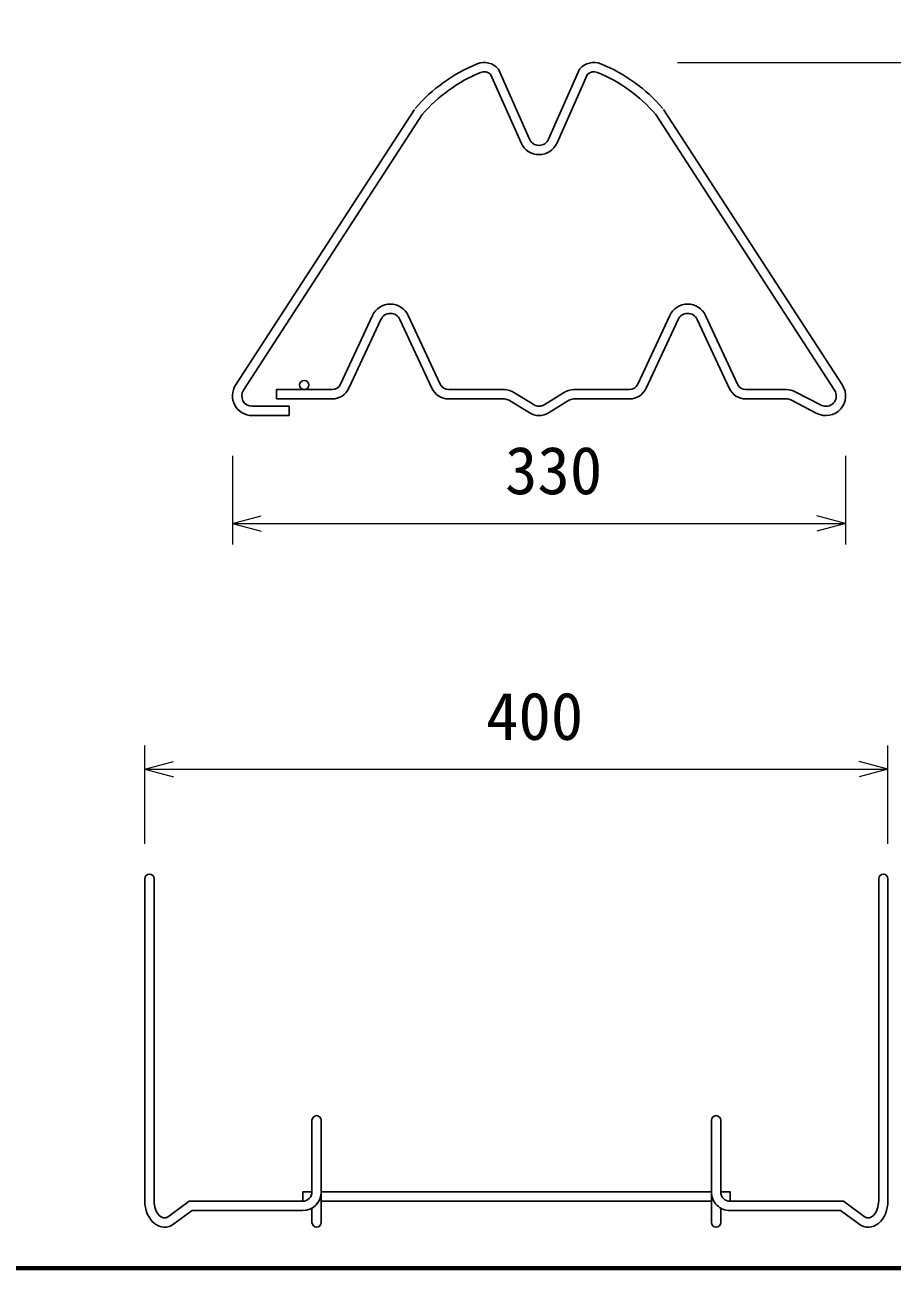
# Model space of a CAD drawing. Units: millimetres, scale not verified, with parts at other scales. Extents: x 400 to 16400, y 400 to 11650.
# Drawn here: x 6273 to 8140, y 400 to 3076 of the extents above; entities that cross this region are included whole.
import ezdxf
from ezdxf.enums import TextEntityAlignment as Align

# ---------------------------------------------------------------- set-up
doc = ezdxf.new("R2010")
doc.units = ezdxf.units.MM
doc.header["$LTSCALE"] = 40
for name, color, linetype, lineweight in [('C-STR', 6, 'Continuous', 25), ('C-STR-DIM', 1, 'Continuous', 13), ('C-STR-HTXT', 7, 'Continuous', 13), ('C-TTL', 2, 'Continuous', 70)]:
    doc.layers.add(name, color=color, linetype=linetype, lineweight=lineweight)
doc.styles.add('ＭＳ ゴシック', font='')
doc.styles.get('ＭＳ ゴシック').set_extended_font_data('MS Gothic')

msp = doc.modelspace()

# ---------------------------------------------------------------- linework, layer by layer
at = {"layer": 'C-STR'}
for p, q in [((7359.02, 2830.01), (7291.99, 2980.98)), ((7399.97, 2830.01), (7467, 2980.98)), ((7275.09, 2969.77), (7340.74, 2821.9)), ((7483.9, 2969.77), (7418.25, 2821.9)), ((7111.31, 2894), (6726.33, 2300.58)), ((7647.68, 2894), (8032.67, 2300.58)), ((7128.09, 2883.11), (6743.1, 2289.69)), ((7630.9, 2883.11), (8015.89, 2289.69)), ((6952.12, 2302.48), (7021.05, 2450.59)), ((6970.26, 2294.04), (7039.19, 2442.15)), ((7148.73, 2294.04), (7079.8, 2442.15)), ((7166.87, 2302.48), (7097.94, 2450.59)), ((7592.12, 2302.48), (7661.05, 2450.59)), ((7610.26, 2294.04), (7679.19, 2442.15)), ((7788.73, 2294.04), (7719.8, 2442.15)), ((7806.87, 2302.48), (7737.94, 2450.59)), ((6813.99, 2270.92), (6813.99, 2290.92)), ((6813.99, 2290.92), (6933.99, 2290.92)), ((7185, 2290.92), (7305, 2290.92)), ((7326.54, 2284.18), (7368.74, 2258.24)), ((7390.25, 2258.24), (7432.45, 2284.18)), ((7453.99, 2290.92), (7573.99, 2290.92)), ((7912.35, 2290.92), (7825, 2290.92)), ((7986.85, 2257.58), (7930.65, 2286.49)), ((6761.9, 2255.1), (6841.9, 2255.1)), ((6933.99, 2270.92), (6813.99, 2270.92)), ((6841.9, 2235.1), (6841.9, 2255.1)), ((6873.99, 2270.92), (6933.99, 2270.92)), ((7185, 2270.92), (7305, 2270.92)), ((7315.78, 2267.31), (7357.99, 2241.38)), ((7443.21, 2267.31), (7401, 2241.38)), ((7453.99, 2270.92), (7573.99, 2270.92)), ((7912.35, 2270.92), (7825, 2270.92)), ((7977.7, 2239.8), (7921.5, 2268.71)), ((6761.9, 2235.1), (6841.9, 2235.1)), ((6530.72, 1238.2), (6530.72, 545.42)), ((6550.72, 1238.2), (6550.72, 545.42)), ((8110.72, 1238.2), (8110.72, 545.42)), ((8130.72, 1238.2), (8130.72, 545.42)), ((6890.72, 564.02), (6890.72, 718.2)), ((6910.72, 564.02), (6910.72, 718.2)), ((7750.72, 563.81), (7750.72, 718.2)), ((7770.72, 563.81), (7770.72, 718.2)), ((6870.72, 564.02), (6890.72, 564.02)), ((6870.72, 564.02), (6870.72, 544.02)), ((6910.72, 564.02), (7750.72, 564.02)), ((6910.72, 564.02), (6910.72, 498.2)), ((7750.72, 564.02), (7750.72, 498.2)), ((7770.72, 564.02), (7790.72, 564.02)), ((7790.72, 564.02), (7790.72, 544.02)), ((6626.62, 544.02), (6584.46, 513.39)), ((6626.62, 544.02), (6870.72, 544.02)), ((6910.72, 544.02), (7730.72, 544.02)), ((6910.72, 544.02), (7750.72, 544.02)), ((7788.57, 544.02), (8034.82, 544.02)), ((8034.82, 544.02), (8076.83, 513.51)), ((6633.12, 524.02), (6593.22, 495.04)), ((6870.72, 524.02), (6633.12, 524.02)), ((6890.72, 529.38), (6890.72, 498.2)), ((6890.72, 524.02), (6890.72, 498.2)), ((7770.72, 529.26), (7770.72, 498.2)), ((7770.72, 524.02), (7770.72, 498.2)), ((7790.57, 523.9), (8028.33, 523.9)), ((8028.33, 524.02), (8068.23, 495.04))]:
    msp.add_line(p, q, dxfattribs=at)
msp.add_circle((6873.99, 2300.92), 10, dxfattribs=at)
for centre, radius, start, end in [((7379.5, 2666.28), 352, 112.22255, 139.22255), ((7379.5, 2666.28), 332, 112.22255, 139.22255), ((7261.5, 2955.1), 40, 40.31868, 112.22255), ((7261.5, 2955.1), 20, 47.18302, 112.22255), ((7497.5, 2955.1), 40, 67.77745, 139.68132), ((7497.5, 2955.1), 20, 67.77745, 132.81698), ((7379.5, 2666.28), 332, 40.77745, 67.77745), ((7379.5, 2666.28), 352, 40.77745, 67.77745), ((7379.5, 2839.1), 42.4, 203.94047, 336.05953), ((7379.5, 2839.1), 22.4, 203.94047, 336.05953), ((7059.5, 2432.7), 42.4, 24.95723, 155.04277), ((7699.5, 2432.7), 42.4, 24.95723, 155.04277), ((7059.5, 2432.7), 22.4, 24.95723, 155.04277), ((7699.5, 2432.7), 22.4, 24.95723, 155.04277), ((6933.99, 2310.92), 20, 270, 335.04277), ((7185, 2310.92), 20, 204.95723, 270), ((7573.99, 2310.92), 20, 270, 335.04277), ((7825, 2310.92), 20, 204.95723, 270), ((6761.9, 2277.5), 42.4, 147.02632, 270), ((6761.9, 2277.5), 22.4, 147.02632, 270), ((6933.99, 2310.92), 40, 270, 335.04277), ((7185, 2310.92), 40, 204.95723, 270), ((7304.31, 2250.93), 40, 56.23956, 89.30012), ((7454.68, 2250.93), 40, 90.69988, 123.76044), ((7573.99, 2310.92), 40, 270, 335.04277), ((7825, 2310.92), 40, 204.95723, 270), ((7912.35, 2250.92), 40, 62.78, 90), ((7997.1, 2277.5), 42.4, 242.78, 32.97368), ((7997.1, 2277.5), 22.4, 242.78, 32.97368), ((7304.31, 2250.93), 20, 55.0005, 88.60024), ((7379.5, 2275.1), 20, 237.47861, 270), ((7379.5, 2275.1), 20, 270, 302.52139), ((7454.68, 2250.93), 20, 91.39976, 124.9995), ((7912.35, 2250.92), 20, 62.78, 90), ((7379.5, 2275.1), 40, 237.47861, 270), ((7379.5, 2275.1), 40, 270, 302.52139), ((6540.72, 1238.2), 10, 0, 180), ((8120.72, 1238.2), 10, 0, 180), ((6900.72, 718.2), 10, 0, 180), ((7760.72, 718.2), 10, 0, 180), ((6870.72, 564.02), 20, 270, 0), ((6870.72, 564.02), 40, 270, 0), ((7790.72, 563.9), 40, 179.77719, 269.77719), ((7790.72, 563.9), 20, 179.77719, 269.77719), ((6900.72, 498.2), 10, 180, 0), ((7760.72, 498.2), 10, 180, 0)]:
    msp.add_arc(centre, radius, start, end, dxfattribs=at)
for centre, major_axis, ratio, start_param, end_param in [((6573.12, 545.42), (0, -57.22), 0.740999, 4.712389, 6.7769616), ((6573.12, 545.42), (0, -37.13), 0.603212, 4.712389, 6.813759), ((8088.32, 545.42), (0, -57.22), 0.740999, 5.789409, 7.8539816), ((8088.32, 545.42), (0, 37.18), 0.602432, 2.6026396, 4.712389)]:
    msp.add_ellipse(centre, major_axis=major_axis, ratio=ratio, start_param=start_param, end_param=end_param, dxfattribs=at)
at = {"layer": 'C-STR-DIM'}
for p, q in [((7677.45, 2995.1), (8381.93, 2995.1)), ((6719.42, 2148.5), (6719.42, 1957.88)), ((8039.42, 2148.5), (8039.42, 1957.88)), ((6719.42, 2003.07), (6781.24, 2019.63)), ((8039.42, 2003.07), (7977.6, 2019.63)), ((6719.42, 2003.07), (6781.24, 1986.5)), ((6719.42, 2003.07), (8039.42, 2003.07)), ((8039.42, 2003.07), (7977.6, 1986.5)), ((6530.72, 1433.22), (6530.72, 1525.22)), ((8130.72, 1433.22), (8130.72, 1525.22)), ((6530.72, 1474.26), (6592.54, 1490.82)), ((6530.72, 1474.26), (6592.54, 1457.69)), ((6530.72, 1474.26), (8130.72, 1474.26)), ((8130.72, 1474.26), (8068.91, 1490.82)), ((8130.72, 1474.26), (8068.91, 1457.69)), ((6530.72, 1313.22), (6530.72, 1445.22)), ((8130.72, 1313.22), (8130.72, 1445.22))]:
    msp.add_line(p, q, dxfattribs=at)
at = {"layer": 'C-TTL'}
msp.add_lwpolyline([(400, 400), (16400, 400), (16400, 11480), (400, 11480)], close=True, dxfattribs=at)

# ---------------------------------------------------------------- texts
at = {"layer": 'C-STR-HTXT', "style": 'ＭＳ ゴシック'}
for s, p in [('330', (7306.29, 2035.07)), ('400', (7265.37, 1506.26))]:
    msp.add_text(s, height=102.6, dxfattribs=at).set_placement(p, align=Align.BOTTOM_LEFT)

doc.saveas('drawing.dxf')
